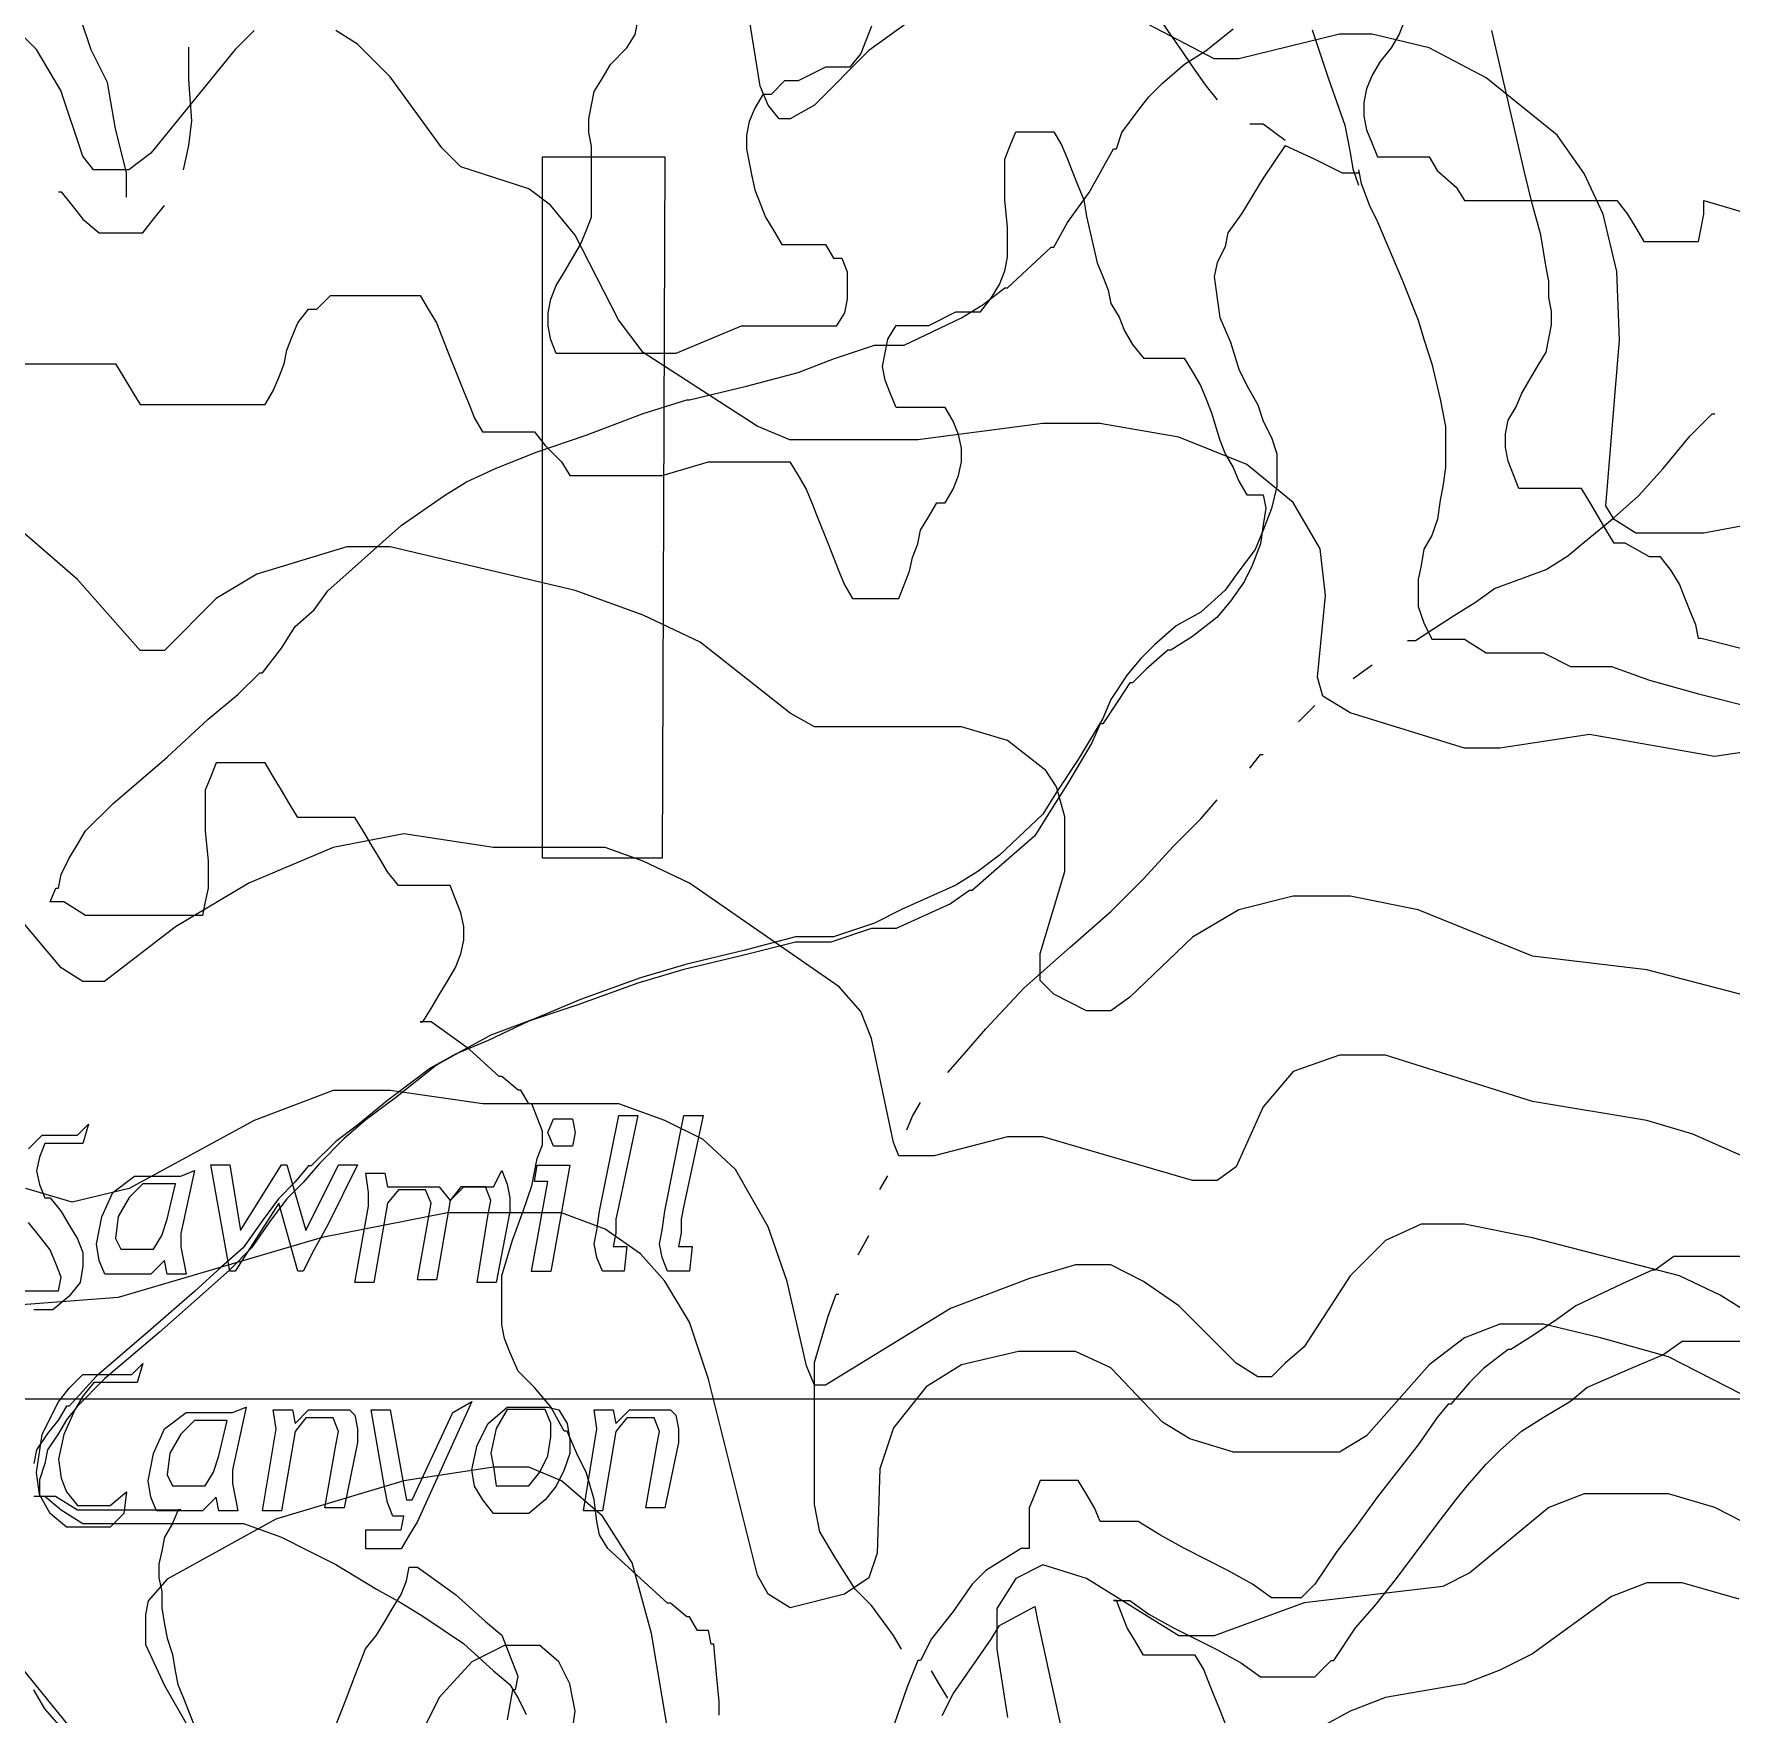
# Model space of a CAD drawing. Extents: x -0.82 to 6.83, y -0.63 to 7.9.
# Drawn here: x 1.908 to 2.237, y 5.6682 to 5.994 of the extents above; entities that cross this region are included whole.
import ezdxf

# ---------------------------------------------------------------- set-up
doc = ezdxf.new("R2010")
doc.units = 0
for name, color, linetype in [('Labels', 7, 'CONTINUOUS'), ('roads', 7, 'CONTINUOUS'), ('topo', 7, 'CONTINUOUS'), ('topo_grid', 7, 'CONTINUOUS'), ('water', 7, 'CONTINUOUS'), ('white', 7, 'CONTINUOUS')]:
    doc.layers.add(name, color=color, linetype=linetype)

msp = doc.modelspace()

# ---------------------------------------------------------------- linework, layer by layer
at = {"layer": 'Labels', "color": 6}
for points in [[(2.022392, 5.754075), (2.019757, 5.754075), (2.018174, 5.754075), (2.017121, 5.756721), (2.016595, 5.759367), (2.017121, 5.762013), (2.017648, 5.765717), (2.021339, 5.784238), (2.025029, 5.784238), (2.021339, 5.766775), (2.020813, 5.764129), (2.020813, 5.761483), (2.020283, 5.758838), (2.021339, 5.758838), (2.022921, 5.758838)], [(2.035046, 5.754075), (2.03241, 5.754075), (2.030828, 5.754075), (2.029775, 5.756721), (2.029248, 5.759367), (2.029775, 5.762013), (2.030301, 5.765717), (2.033991, 5.784238), (2.037682, 5.784238), (2.033991, 5.766775), (2.033465, 5.764129), (2.033465, 5.761483), (2.032938, 5.758838), (2.033994, 5.758838), (2.035576, 5.758838)], [(2.012375, 5.778337), (2.010266, 5.778337), (2.008684, 5.778337), (2.007628, 5.780983), (2.008684, 5.783629), (2.010266, 5.783629), (2.012375, 5.783629), (2.012902, 5.780983)], [(1.964923, 5.763044), (1.962285, 5.758282), (1.960176, 5.754049), (1.959123, 5.754049), (1.955432, 5.767278), (1.946997, 5.754049), (1.945943, 5.754049), (1.942253, 5.774686), (1.945943, 5.774686), (1.948052, 5.761986), (1.95596, 5.774686), (1.957016, 5.774686), (1.960706, 5.761986), (1.967034, 5.774686), (1.970724, 5.774686)], [(2.011847, 5.774633), (2.008157, 5.753996), (2.004466, 5.753996), (2.007629, 5.771458), (2.004994, 5.771458), (2.00552, 5.774633)], [(1.939083, 5.773575), (1.936448, 5.761404), (1.936448, 5.758758), (1.93698, 5.756112), (1.937504, 5.753466), (1.933813, 5.753466), (1.933286, 5.756112), (1.930651, 5.753466), (1.926433, 5.753466), (1.923797, 5.753466), (1.921689, 5.753466), (1.920636, 5.756112), (1.920106, 5.759287), (1.921162, 5.764579), (1.923271, 5.769341), (1.927489, 5.772516), (1.929598, 5.772516), (1.932233, 5.772516), (1.936451, 5.772516)], [(1.924847, 5.758308), (1.927485, 5.758308), (1.929594, 5.758308), (1.931173, 5.758308), (1.932755, 5.760954), (1.933811, 5.764129), (1.935391, 5.771008), (1.934338, 5.771008), (1.931702, 5.771008), (1.929067, 5.771008), (1.926429, 5.768363), (1.92432, 5.764658), (1.923794, 5.760425)], [(1.998666, 5.773575), (1.999722, 5.770929), (2.000248, 5.768283), (2.000248, 5.765637), (1.997613, 5.751879), (1.993921, 5.751879), (1.99603, 5.765108), (1.996556, 5.767754), (1.9955, 5.7704), (1.992865, 5.7704), (1.990756, 5.7704), (1.988648, 5.767754), (1.986013, 5.752408), (1.982322, 5.752408), (1.984957, 5.767225), (1.984957, 5.767225), (1.983904, 5.769871), (1.981269, 5.769871), (1.978631, 5.769871), (1.976522, 5.767225), (1.973887, 5.751879), (1.970196, 5.751879), (1.972834, 5.766696), (1.972834, 5.769341), (1.972307, 5.773046), (1.975997, 5.773046), (1.976524, 5.7704), (1.977579, 5.7704), (1.979162, 5.7704), (1.982852, 5.7704), (1.986543, 5.7704), (1.988651, 5.767754), (1.991287, 5.7704), (1.994451, 5.7704), (1.997086, 5.7704)], [(1.929066, 5.736163), (1.92801, 5.732459), (1.925902, 5.732459), (1.923266, 5.732459), (1.921158, 5.732459), (1.919575, 5.732459), (1.917467, 5.729813), (1.915884, 5.727167), (1.913776, 5.722404), (1.912723, 5.717642), (1.913249, 5.713938), (1.914302, 5.711292), (1.916411, 5.708646), (1.919575, 5.708646), (1.922738, 5.708646), (1.925902, 5.711292), (1.925376, 5.707059), (1.922738, 5.704413), (1.917993, 5.704413), (1.914303, 5.704413), (1.911139, 5.707059), (1.90903, 5.710763), (1.908504, 5.714996), (1.909557, 5.722404), (1.911139, 5.725579), (1.912721, 5.728754), (1.91483, 5.7314), (1.917465, 5.734046), (1.920629, 5.734046), (1.923792, 5.734046), (1.926955, 5.734046)], [(1.992866, 5.728781), (1.982322, 5.705498), (1.98074, 5.702852), (1.979158, 5.700206), (1.975995, 5.700206), (1.972304, 5.700206), (1.972304, 5.70391), (1.975467, 5.70391), (1.977575, 5.70391), (1.979158, 5.70391), (1.979684, 5.706556), (1.978631, 5.706556), (1.977575, 5.706556), (1.976522, 5.709202), (1.975996, 5.711848), (1.973361, 5.727193), (1.977051, 5.727193), (1.979686, 5.712377), (1.980215, 5.709731), (1.981268, 5.709731), (1.989177, 5.726664)], [(1.949105, 5.727723), (1.94647, 5.715552), (1.94647, 5.712906), (1.946996, 5.71026), (1.947523, 5.707614), (1.943832, 5.707614), (1.943305, 5.71026), (1.94067, 5.707614), (1.936448, 5.707614), (1.933813, 5.707614), (1.931704, 5.707614), (1.930648, 5.71026), (1.930122, 5.713435), (1.931175, 5.718727), (1.933284, 5.723489), (1.937502, 5.726664), (1.93961, 5.726664), (1.942251, 5.726664), (1.946469, 5.726664)], [(1.934865, 5.71243), (1.9375, 5.71243), (1.939609, 5.71243), (1.941194, 5.71243), (1.942776, 5.715075), (1.943832, 5.71825), (1.945414, 5.72513), (1.944356, 5.72513), (1.941723, 5.72513), (1.939083, 5.72513), (1.936447, 5.722484), (1.934339, 5.71878), (1.933812, 5.714546)], [(1.970195, 5.726135), (1.970721, 5.723489), (1.970721, 5.720843), (1.968086, 5.708143), (1.964395, 5.708143), (1.966504, 5.720314), (1.967031, 5.72296), (1.965975, 5.725606), (1.96334, 5.725606), (1.960704, 5.725606), (1.958596, 5.72296), (1.95596, 5.707614), (1.952269, 5.707614), (1.954905, 5.723489), (1.954905, 5.723489), (1.954378, 5.727193), (1.958069, 5.727193), (1.958596, 5.724548), (1.958596, 5.724548), (1.961231, 5.727193), (1.965449, 5.727193), (1.967558, 5.727193), (1.96914, 5.727193)], [(2.009738, 5.727193), (2.01132, 5.724548), (2.011847, 5.721373), (2.011847, 5.718727), (2.010794, 5.715552), (2.009211, 5.712377), (2.007103, 5.709731), (2.00394, 5.707085), (2.000249, 5.707085), (1.997085, 5.707085), (1.994976, 5.709731), (1.993394, 5.712377), (1.992867, 5.715552), (1.99392, 5.720314), (1.996029, 5.724548), (1.99972, 5.727723), (2.004465, 5.727723), (2.007628, 5.727723)], [(1.997612, 5.71243), (1.999194, 5.71243), (2.000777, 5.71243), (2.003941, 5.71243), (2.006049, 5.715075), (2.007629, 5.71825), (2.008155, 5.721955), (2.008155, 5.7246), (2.007102, 5.727246), (2.00552, 5.727246), (2.003938, 5.727246), (2.001829, 5.727246), (1.999721, 5.727246), (1.997612, 5.723542), (1.996556, 5.71878), (1.997083, 5.716134)], [(2.03241, 5.726135), (2.032937, 5.723489), (2.032937, 5.720843), (2.030301, 5.708143), (2.02661, 5.708143), (2.028719, 5.720314), (2.029245, 5.72296), (2.028189, 5.725606), (2.025554, 5.725606), (2.022919, 5.725606), (2.02081, 5.72296), (2.018175, 5.707614), (2.014484, 5.707614), (2.017119, 5.723489), (2.017119, 5.723489), (2.016593, 5.727193), (2.020284, 5.727193), (2.02081, 5.724548), (2.02081, 5.724548), (2.023445, 5.727193), (2.027663, 5.727193), (2.029772, 5.727193), (2.031354, 5.727193)]]:
    msp.add_lwpolyline(points, close=True, dxfattribs=at)
for points in [[(1.906917, 5.777782), (1.909552, 5.780428), (1.912716, 5.780428), (1.916407, 5.780428), (1.918521, 5.782544), (1.917465, 5.77884), (1.915883, 5.77884), (1.913774, 5.77884), (1.911666, 5.77884), (1.910083, 5.77884), (1.909028, 5.776194), (1.908501, 5.773548), (1.909028, 5.770903), (1.910083, 5.768257), (1.911136, 5.768257), (1.913245, 5.765611), (1.914827, 5.762965), (1.91641, 5.760319), (1.917463, 5.757673), (1.917463, 5.755028), (1.916936, 5.751853), (1.914827, 5.749207), (1.911663, 5.746561), (1.907973, 5.746561)], [(1.905335, 5.750265), (1.908499, 5.750265), (1.910608, 5.750265), (1.911661, 5.750265), (1.912716, 5.750265), (1.913243, 5.752911), (1.91219, 5.755557), (1.911134, 5.758203), (1.909025, 5.760848), (1.906917, 5.763494)]]:
    msp.add_lwpolyline(points, dxfattribs=at)
at = {"layer": 'roads', "color": 7}
for points in [[(2.123626, 6.001884), (2.124679, 5.999238), (2.127843, 5.994475), (2.130478, 5.990771), (2.132587, 5.987596), (2.135222, 5.983892), (2.137331, 5.981246)], [(2.155787, 5.994819), (2.15895, 5.985294), (2.162114, 5.976299), (2.163167, 5.971007), (2.163693, 5.967832), (2.164749, 5.964657)], [(1.936977, 5.96762), (1.93803, 5.972383), (1.938557, 5.977145), (1.93803, 5.985083), (1.93803, 5.991433)], [(2.143662, 5.97659), (2.144189, 5.97659), (2.146297, 5.97659), (2.150515, 5.973415)], [(2.150515, 5.972356), (2.146297, 5.966006), (2.142079, 5.959127), (2.139444, 5.955423), (2.138917, 5.952777), (2.137335, 5.949602), (2.136809, 5.946956), (2.137335, 5.942723), (2.137862, 5.939019), (2.13997, 5.934256), (2.141553, 5.928965), (2.143135, 5.92579), (2.145244, 5.922085), (2.146297, 5.91891), (2.147879, 5.915735), (2.148934, 5.91256), (2.148934, 5.909915), (2.148934, 5.90621), (2.147879, 5.901977), (2.146297, 5.897744), (2.144714, 5.89404), (2.14155, 5.889806), (2.138915, 5.886102), (2.13417, 5.881869), (2.129425, 5.879223), (2.125207, 5.875519), (2.122569, 5.872873), (2.119934, 5.869698), (2.116771, 5.864935), (2.115189, 5.861231), (2.110444, 5.853294), (2.106226, 5.846944), (2.10359, 5.84271), (2.095154, 5.834773), (2.090936, 5.831598), (2.086718, 5.828952), (2.076174, 5.82419), (2.0709, 5.821544), (2.062992, 5.818898), (2.055606, 5.818898), (2.045588, 5.816252), (2.034516, 5.813606), (2.025553, 5.81096), (2.013954, 5.806727), (2.004991, 5.803023), (1.996555, 5.799848), (1.990755, 5.796673), (1.98601, 5.794027), (1.978101, 5.787677), (1.972302, 5.783444), (1.968084, 5.77974), (1.963339, 5.774977), (1.960175, 5.771273), (1.957012, 5.768098), (1.953848, 5.763865), (1.950157, 5.758573), (1.94594, 5.75434), (1.940666, 5.749577), (1.932231, 5.742169), (1.921686, 5.733173), (1.916414, 5.727881), (1.914305, 5.725235), (1.912723, 5.72259), (1.910611, 5.719415), (1.910085, 5.716769), (1.909032, 5.713594), (1.909032, 5.710419), (1.909032, 5.710419), (1.910085, 5.710419), (1.913249, 5.707773), (1.917467, 5.705127), (1.921157, 5.705127), (1.927484, 5.705127), (1.938029, 5.705127), (1.943302, 5.705127), (1.948574, 5.705127), (1.955956, 5.702481), (1.961228, 5.699835), (1.966501, 5.69719), (1.974409, 5.692427), (1.979154, 5.689781), (1.983372, 5.687135), (1.991281, 5.681844), (1.997081, 5.676552), (2.000244, 5.673906), (2.001826, 5.67126), (2.003408, 5.668085)], [(2.150515, 5.972356), (2.156315, 5.96971), (2.161588, 5.967065), (2.164751, 5.967065)], [(2.164751, 5.96762), (2.16528, 5.964974), (2.166862, 5.960741), (2.168445, 5.957566), (2.17319, 5.946454), (2.176354, 5.938516), (2.177407, 5.934812), (2.178989, 5.930049), (2.180571, 5.92317), (2.181624, 5.917879), (2.181624, 5.915233), (2.181624, 5.912587), (2.181624, 5.909941), (2.181098, 5.906237), (2.180571, 5.903591), (2.180045, 5.899887), (2.178989, 5.896712), (2.177409, 5.894066), (2.176883, 5.890891), (2.176356, 5.888245), (2.176356, 5.885599), (2.176356, 5.882954), (2.176356, 5.882954), (2.177409, 5.879779), (2.178992, 5.876604), (2.179518, 5.876604), (2.180571, 5.876604), (2.181627, 5.876604), (2.185318, 5.876604), (2.189536, 5.873958), (2.194281, 5.873958), (2.197971, 5.873958), (2.200609, 5.873958), (2.205881, 5.871312), (2.210626, 5.871312), (2.21379, 5.871312), (2.221171, 5.868666), (2.230662, 5.86602), (2.241206, 5.863374)], [(1.912723, 5.963387), (1.913249, 5.963387), (1.915358, 5.960741), (1.917467, 5.958095), (1.92063, 5.955449), (1.923268, 5.955449), (1.926958, 5.955449), (1.929067, 5.955449), (1.931175, 5.958095), (1.933284, 5.960741)]]:
    msp.add_lwpolyline(points, dxfattribs=at)
at = {"layer": 'topo', "color": 2}
for points in [[(1.950654, 5.994661), (1.946964, 5.990956), (1.930619, 5.970848), (1.926401, 5.967673), (1.922183, 5.967673), (1.919548, 5.967673), (1.917439, 5.970319), (1.913221, 5.983019), (1.908476, 5.990956), (1.886332, 6.013181)], [(2.251748, 5.900919), (2.231713, 5.897215), (2.225386, 5.897215), (2.218532, 5.897215), (2.214314, 5.89986), (2.212732, 5.902506), (2.215367, 5.93468), (2.214841, 5.947909), (2.212205, 5.959021), (2.208514, 5.966959), (2.203242, 5.974367), (2.189533, 5.98548), (2.178461, 5.9913), (2.167389, 5.993946), (2.161058, 5.993946), (2.14155, 5.989184), (2.136804, 5.989184), (2.112551, 6.001884)], [(2.25172, 5.856548), (2.233794, 5.853902), (2.20954, 5.858136), (2.192141, 5.85549), (2.185287, 5.85549), (2.163138, 5.862369), (2.157866, 5.865544), (2.15681, 5.869248), (2.158393, 5.885123), (2.157339, 5.894119), (2.152066, 5.903115), (2.143103, 5.910523), (2.129922, 5.915815), (2.114632, 5.918461), (2.10356, 5.918461), (2.079306, 5.915286), (2.054526, 5.915286), (2.048199, 5.917931), (2.026055, 5.932219), (2.021309, 5.938569), (2.012874, 5.954973), (2.008128, 5.960794), (2.00391, 5.963969), (1.990729, 5.968202), (1.987039, 5.971906), (1.977016, 5.985665), (1.970689, 5.992015), (1.966472, 5.994661)], [(2.077226, 5.996063), (2.069844, 5.990771), (2.059299, 5.980188), (2.054554, 5.977542), (2.052445, 5.977542), (2.050336, 5.980188), (2.048754, 5.983892), (2.046645, 5.997121)], [(2.244895, 5.806171), (2.220641, 5.812521), (2.198497, 5.815167), (2.176353, 5.824163), (2.163167, 5.826809), (2.152095, 5.826809), (2.14155, 5.824163), (2.132587, 5.818871), (2.12046, 5.80723), (2.11677, 5.804584), (2.112025, 5.804584), (2.105698, 5.807759), (2.10306, 5.810405), (2.10306, 5.815696), (2.107806, 5.831571), (2.107806, 5.842155), (2.106224, 5.847976), (2.104115, 5.851151), (2.096733, 5.856971), (2.08777, 5.859617), (2.065626, 5.859617), (2.059299, 5.859617), (2.054554, 5.862263), (2.037155, 5.876021), (2.026083, 5.881313), (2.012902, 5.886076), (1.977044, 5.894542), (1.96861, 5.894542), (1.951209, 5.889251), (1.943301, 5.884488), (1.933283, 5.874434), (1.928538, 5.874434), (1.916411, 5.888192), (1.897431, 5.904596)], [(2.260697, 5.766881), (2.22959, 5.780639), (2.220626, 5.783285), (2.198482, 5.786989), (2.170006, 5.795985), (2.161059, 5.795985), (2.152096, 5.79281), (2.146296, 5.785931), (2.141023, 5.774289), (2.137333, 5.771643), (2.132588, 5.771643), (2.103589, 5.78011), (2.096735, 5.78011), (2.082499, 5.776406), (2.078281, 5.776406), (2.075646, 5.776406), (2.074593, 5.779052), (2.070375, 5.79916), (2.068266, 5.804452), (2.064048, 5.809214), (2.035049, 5.829323), (2.026086, 5.833556), (2.018705, 5.836202), (1.997086, 5.836202), (1.979686, 5.838848), (1.965974, 5.836202), (1.949629, 5.829323), (1.935393, 5.820856), (1.921685, 5.810273), (1.917467, 5.810273), (1.913249, 5.812918), (1.904813, 5.822973)], [(2.251749, 5.738861), (2.234877, 5.749445), (2.226968, 5.753149), (2.198497, 5.760557), (2.185316, 5.763203), (2.17688, 5.763203), (2.170021, 5.760028), (2.163167, 5.753149), (2.154204, 5.739391), (2.150513, 5.736216), (2.147878, 5.73357), (2.145242, 5.73357), (2.141024, 5.736216), (2.129953, 5.747328), (2.123099, 5.752091), (2.116772, 5.755266), (2.109918, 5.755266), (2.100954, 5.75262), (2.085664, 5.746799), (2.061411, 5.731982), (2.059302, 5.731982), (2.05772, 5.735686), (2.054029, 5.752091), (2.050339, 5.762674), (2.044012, 5.773786), (2.037685, 5.779607), (2.030303, 5.783311), (2.02134, 5.786486), (2.012904, 5.786486), (1.994978, 5.786486), (1.977047, 5.789132), (1.965975, 5.789132), (1.950685, 5.783311), (1.926432, 5.770082), (1.915359, 5.767436), (1.906396, 5.770082)], [(2.255967, 5.721584), (2.224859, 5.737459), (2.211678, 5.741163), (2.200606, 5.743809), (2.19217, 5.743809), (2.185316, 5.741163), (2.178462, 5.735872), (2.166331, 5.722113), (2.161058, 5.718938), (2.154204, 5.718938), (2.140496, 5.718938), (2.13206, 5.721584), (2.126787, 5.724759), (2.11677, 5.735343), (2.109915, 5.738518), (2.098843, 5.738518), (2.087771, 5.735872), (2.080917, 5.731638), (2.07459, 5.723701), (2.071955, 5.715763), (2.071428, 5.699359), (2.069846, 5.694597), (2.065101, 5.691422), (2.054556, 5.688776), (2.050338, 5.691422), (2.048229, 5.695126), (2.038738, 5.733094), (2.035048, 5.744206), (2.030302, 5.752144), (2.025557, 5.757435), (2.018703, 5.762198), (2.010267, 5.765373), (2.001831, 5.765373), (1.988123, 5.765373), (1.963865, 5.76061), (1.924322, 5.748969), (1.882669, 5.745794)], [(2.032938, 5.652687), (2.027666, 5.683775), (2.023975, 5.697534), (2.018175, 5.706529), (2.010267, 5.713409), (2.00394, 5.716054), (1.997086, 5.716054), (1.979686, 5.713409), (1.954901, 5.706), (1.933812, 5.694359), (1.930121, 5.690125), (1.929595, 5.687479), (1.929595, 5.681659), (1.933286, 5.673721), (1.947521, 5.64885)], [(2.260712, 5.694491), (2.233823, 5.708249), (2.22486, 5.710895), (2.216424, 5.710895), (2.208515, 5.710895), (2.201661, 5.708249), (2.186371, 5.695549), (2.181099, 5.692903), (2.154205, 5.689728), (2.136806, 5.683378), (2.129951, 5.683378), (2.112025, 5.694491), (2.103589, 5.697137), (2.098317, 5.694491), (2.094626, 5.68867), (2.094626, 5.680733), (2.096735, 5.667503)], [(2.238567, 5.690469), (2.227495, 5.693644), (2.220641, 5.693644), (2.213787, 5.690998), (2.198496, 5.679886), (2.192169, 5.676711), (2.185315, 5.674065), (2.170021, 5.671419), (2.163171, 5.668773), (2.158421, 5.666128)], [(1.895325, 5.689702), (1.922742, 5.655941)], [(2.010268, 5.650253), (2.012903, 5.668773), (2.011847, 5.674065), (2.009738, 5.678298), (2.006049, 5.681473), (1.999193, 5.681473), (1.992866, 5.678298), (1.986539, 5.671419), (1.982317, 5.662953)]]:
    msp.add_lwpolyline(points, dxfattribs=at)
at = {"layer": 'topo_grid', "color": 7}
msp.add_lwpolyline([(1.598476, 5.72931), (1.635914, 5.72931), (1.672822, 5.72931), (1.710256, 5.72931), (1.747163, 5.72931), (1.784598, 5.72931), (1.822032, 5.72931), (1.858944, 5.72931), (1.896378, 5.72931), (1.933285, 5.72931), (1.97072, 5.72931), (2.007627, 5.72931), (2.045066, 5.72931), (2.0825, 5.72931), (2.119407, 5.72931), (2.156842, 5.72931), (2.193749, 5.72931), (2.231187, 5.72931), (2.268622, 5.72931)], dxfattribs=at)
at = {"layer": 'water', "color": 4}
for points in [[(1.925903, 5.962355), (1.925903, 5.967118), (1.923794, 5.975584), (1.922212, 5.98458), (1.919048, 5.99093), (1.91483, 6.00363), (1.911667, 6.012097), (1.910611, 6.015801)], [(2.174242, 5.876392), (2.175824, 5.876392), (2.183205, 5.881154), (2.187423, 5.8838), (2.191114, 5.886446), (2.201132, 5.89015), (2.20535, 5.892796), (2.208513, 5.895442), (2.214313, 5.900204), (2.219058, 5.904438), (2.223803, 5.909729), (2.229076, 5.916079), (2.233294, 5.920313), (2.233821, 5.920313)], [(2.163697, 5.86901), (2.167388, 5.871656)], [(2.153152, 5.86057), (2.156315, 5.863745)], [(2.143661, 5.851627), (2.14577, 5.854273), (2.146299, 5.854273)], [(2.085136, 5.792572), (2.088827, 5.796805), (2.092517, 5.801039), (2.099899, 5.808976), (2.108862, 5.816914), (2.116771, 5.823793), (2.123098, 5.830143), (2.128897, 5.836493), (2.13417, 5.841784), (2.137333, 5.845489)], [(2.077227, 5.781486), (2.07828, 5.784132), (2.079862, 5.786778)], [(2.071954, 5.769897), (2.071954, 5.769897), (2.073536, 5.772543)], [(2.067736, 5.75725), (2.069845, 5.760954), (2.069845, 5.760954)], [(2.076172, 5.680785), (2.07459, 5.683431), (2.070372, 5.689252), (2.067208, 5.692427), (2.063517, 5.698248), (2.060354, 5.70354), (2.059301, 5.708831), (2.059301, 5.71571), (2.059301, 5.724706), (2.059301, 5.730527), (2.059301, 5.736348), (2.061936, 5.745344), (2.063516, 5.749577), (2.064042, 5.749577)], [(2.085136, 5.671287), (2.083554, 5.673933), (2.081972, 5.676579)]]:
    msp.add_lwpolyline(points, dxfattribs=at)
at = {"layer": 'white', "color": 7}
for points in [[(2.040844, 5.66798), (2.040844, 5.670625), (2.040317, 5.675917), (2.040317, 5.675917), (2.039791, 5.681738), (2.039791, 5.681738), (2.039791, 5.681738), (2.039791, 5.681738), (2.039264, 5.681738), (2.038738, 5.684384), (2.038211, 5.684384), (2.038211, 5.684384), (2.037156, 5.684384), (2.036629, 5.684384), (2.035047, 5.68703), (2.03452, 5.68703), (2.03452, 5.68703), (2.031357, 5.689675), (2.030831, 5.689675), (2.025558, 5.694438), (2.025558, 5.694438), (2.019227, 5.700259), (2.017645, 5.702905), (2.017645, 5.702905), (2.017118, 5.70555), (2.016591, 5.709784), (2.016591, 5.709784), (2.015009, 5.715075), (2.015009, 5.715075), (2.01343, 5.71825), (2.011318, 5.723013), (2.010792, 5.723013), (2.008157, 5.727775), (2.004994, 5.73148), (2.004994, 5.73148), (2.00183, 5.734655), (2.00025, 5.738359), (1.999194, 5.741005), (1.998668, 5.74365), (1.998668, 5.746296), (1.998668, 5.748942), (1.998668, 5.748942), (1.998668, 5.753175), (2.000777, 5.760055), (2.002885, 5.765875), (2.004467, 5.770638), (2.004467, 5.770638), (2.00552, 5.77593), (2.006576, 5.778575), (2.006576, 5.778575), (2.006576, 5.778575), (2.006576, 5.778575), (2.006576, 5.778575), (2.006576, 5.781221), (2.00552, 5.783867), (2.00552, 5.783867), (2.004467, 5.786513), (2.003941, 5.786513), (2.002359, 5.789159), (2.002359, 5.789159), (2.001832, 5.789159), (1.998668, 5.791805), (1.998142, 5.791805), (1.992343, 5.797096), (1.984961, 5.802388), (1.984434, 5.802388), (1.982852, 5.802388), (1.983381, 5.802388), (1.984961, 5.805034), (1.986543, 5.80768), (1.988125, 5.810325), (1.989707, 5.812971), (1.99076, 5.815617), (1.991287, 5.818263), (1.991287, 5.820909), (1.99076, 5.823555), (1.989707, 5.8262), (1.988652, 5.828846), (1.98707, 5.828846), (1.984961, 5.828846), (1.982852, 5.828846), (1.980743, 5.828846), (1.978635, 5.828846), (1.976526, 5.831492), (1.974944, 5.834138), (1.973361, 5.836784), (1.971779, 5.83943), (1.970197, 5.842075), (1.968088, 5.842075), (1.96545, 5.842075), (1.963342, 5.842075), (1.961233, 5.842075), (1.959124, 5.842075), (1.957542, 5.844721), (1.95596, 5.847367), (1.954378, 5.850013), (1.952795, 5.852659), (1.951213, 5.852659), (1.949104, 5.852659), (1.946996, 5.852659), (1.945414, 5.852659), (1.943305, 5.852659), (1.942252, 5.850013), (1.941196, 5.847367), (1.941196, 5.844721), (1.941196, 5.842075), (1.941196, 5.83943), (1.941723, 5.833609), (1.941723, 5.830963), (1.941723, 5.828317), (1.941196, 5.825671), (1.94067, 5.823025), (1.938034, 5.823025), (1.937508, 5.823025), (1.92749, 5.823025), (1.92169, 5.823025), (1.918, 5.823025), (1.913782, 5.825671), (1.911144, 5.825671), (1.911144, 5.825671), (1.9122, 5.828317), (1.912726, 5.828317), (1.913253, 5.830963), (1.914835, 5.834138), (1.916417, 5.836784), (1.917999, 5.83943), (1.923272, 5.844721), (1.933817, 5.853717), (1.941725, 5.861125), (1.947525, 5.865888), (1.951743, 5.870121), (1.95227, 5.870121), (1.955961, 5.874884), (1.958596, 5.879117), (1.962287, 5.882292), (1.964922, 5.885996), (1.969667, 5.89023), (1.973885, 5.893934), (1.979158, 5.898696), (1.987593, 5.904517), (1.991811, 5.907163), (1.997611, 5.909809), (1.997611, 5.909809), (2.00552, 5.912984), (2.01501, 5.916159), (2.026087, 5.920392), (2.034523, 5.923038), (2.03505, 5.923038), (2.046122, 5.925684), (2.05614, 5.92833), (2.062994, 5.930975), (2.070902, 5.933621), (2.071423, 5.933621), (2.076696, 5.933621), (2.087768, 5.938913), (2.091986, 5.941559), (2.096204, 5.944734), (2.096731, 5.944734), (2.105167, 5.952671), (2.105167, 5.952671), (2.105693, 5.952671), (2.108328, 5.957434), (2.112546, 5.963255), (2.117292, 5.971721), (2.117819, 5.971721), (2.118872, 5.974896), (2.122036, 5.97913), (2.122036, 5.97913), (2.124145, 5.981775), (2.126783, 5.984421), (2.131001, 5.988125), (2.135219, 5.990771), (2.140491, 5.995005)], [(2.070372, 5.995507), (2.069319, 5.992861), (2.068263, 5.990216), (2.066155, 5.98757), (2.063519, 5.98757), (2.061411, 5.98757), (2.056138, 5.984924), (2.053503, 5.984924), (2.050865, 5.982278), (2.049283, 5.982278), (2.047701, 5.979632), (2.046645, 5.976986), (2.046119, 5.974341), (2.046119, 5.971695), (2.046645, 5.969049), (2.047174, 5.966403), (2.047701, 5.963757), (2.048754, 5.961111), (2.04981, 5.958466), (2.051392, 5.95582), (2.052974, 5.953174), (2.055083, 5.953174), (2.057192, 5.953174), (2.0593, 5.953174), (2.061409, 5.953174), (2.062991, 5.950528), (2.064573, 5.950528), (2.065629, 5.947882), (2.065629, 5.945236), (2.065629, 5.942591), (2.065103, 5.939945), (2.06352, 5.937299), (2.061938, 5.937299), (2.059303, 5.937299), (2.056668, 5.937299), (2.054032, 5.937299), (2.050868, 5.937299), (2.04507, 5.937299), (2.038742, 5.934653), (2.032415, 5.932007), (2.026088, 5.932007), (2.022925, 5.932007), (2.019761, 5.932007), (2.017126, 5.932007), (2.014488, 5.932007), (2.01238, 5.932007), (2.010271, 5.932007), (2.009218, 5.932007), (2.008162, 5.934653), (2.007636, 5.937299), (2.007636, 5.939945), (2.008162, 5.942591), (2.009218, 5.945236), (2.0108, 5.947882), (2.012382, 5.950528), (2.013964, 5.953174), (2.01502, 5.95582), (2.016073, 5.958466), (2.016073, 5.961111), (2.016073, 5.963757), (2.016073, 5.966403), (2.016073, 5.972224), (2.015547, 5.97487), (2.015547, 5.977516), (2.016073, 5.980161), (2.0166, 5.982807), (2.018182, 5.985453), (2.019764, 5.988099), (2.022927, 5.991274), (2.024509, 5.99392), (2.025036, 5.996566)], [(2.173709, 5.996592), (2.172653, 5.993946), (2.171071, 5.9913), (2.168962, 5.988655), (2.16738, 5.986009), (2.166324, 5.983363), (2.165798, 5.980717), (2.165798, 5.978071), (2.166324, 5.975425), (2.16738, 5.97278), (2.168433, 5.970134), (2.170015, 5.970134), (2.172124, 5.970134), (2.174233, 5.970134), (2.176342, 5.970134), (2.17845, 5.970134), (2.180033, 5.967488), (2.183723, 5.964313), (2.185305, 5.961667), (2.187414, 5.961667), (2.189522, 5.961667), (2.191631, 5.961667), (2.194795, 5.961667), (2.19743, 5.961667), (2.202702, 5.961667), (2.205866, 5.961667), (2.208501, 5.961667), (2.211137, 5.961667), (2.213251, 5.961667), (2.21483, 5.961667), (2.216939, 5.959021), (2.218521, 5.956375), (2.220103, 5.95373), (2.221683, 5.95373), (2.223792, 5.95373), (2.225374, 5.95373), (2.227483, 5.95373), (2.229065, 5.95373), (2.230647, 5.95373), (2.231174, 5.956375), (2.2317, 5.959021), (2.2317, 5.961667), (2.240663, 5.959021)], [(2.241733, 5.87409), (2.231188, 5.876736), (2.230662, 5.876736), (2.230135, 5.879382), (2.229082, 5.882028), (2.228026, 5.884673), (2.226973, 5.887319), (2.225391, 5.889965), (2.223282, 5.892611), (2.221174, 5.892611), (2.216429, 5.895257), (2.21432, 5.895257), (2.212738, 5.897903), (2.211156, 5.900548), (2.209576, 5.903194), (2.207994, 5.90584), (2.205885, 5.90584), (2.203776, 5.90584), (2.201668, 5.90584), (2.199554, 5.90584), (2.19745, 5.90584), (2.195868, 5.90584), (2.19481, 5.908486), (2.193757, 5.911132), (2.19323, 5.913778), (2.19323, 5.916423), (2.193757, 5.919069), (2.195339, 5.921715), (2.196397, 5.924361), (2.197979, 5.927007), (2.199556, 5.929653), (2.201144, 5.932298), (2.20167, 5.934944), (2.202197, 5.93759), (2.202197, 5.940236), (2.20167, 5.942882), (2.20167, 5.946057), (2.201144, 5.948703), (2.200086, 5.955053), (2.198503, 5.960873), (2.196926, 5.967223), (2.190594, 5.994634)], [(1.905868, 5.930049), (1.911668, 5.930049), (1.914304, 5.930049), (1.916939, 5.930049), (1.919577, 5.930049), (1.921685, 5.930049), (1.923794, 5.930049), (1.925376, 5.927404), (1.926959, 5.924758), (1.928541, 5.922112), (1.93065, 5.922112), (1.932758, 5.922112), (1.935393, 5.922112), (1.937502, 5.922112), (1.940666, 5.922112), (1.943301, 5.922112), (1.945937, 5.922112), (1.948572, 5.922112), (1.950681, 5.922112), (1.952789, 5.922112), (1.954372, 5.924758), (1.955425, 5.927404), (1.95648, 5.930049), (1.957007, 5.932695), (1.95806, 5.935341), (1.959115, 5.937987), (1.961224, 5.940633), (1.962806, 5.940633), (1.965442, 5.943279), (1.968077, 5.943279), (1.970712, 5.943279), (1.973347, 5.943279), (1.975985, 5.943279), (1.978621, 5.943279), (1.980729, 5.943279), (1.982838, 5.943279), (1.98442, 5.940633), (1.986002, 5.937987), (1.987058, 5.935341), (1.988111, 5.932695), (1.99022, 5.927404), (1.991278, 5.924758), (1.992334, 5.922112), (1.993387, 5.919466), (1.994964, 5.91682), (1.997078, 5.91682), (1.999187, 5.91682), (2.003405, 5.91682), (2.004987, 5.91682), (2.007096, 5.914174), (2.010259, 5.910999), (2.011841, 5.908354), (2.01395, 5.908354), (2.016058, 5.908354), (2.018167, 5.908354), (2.020802, 5.908354), (2.023965, 5.908354), (2.026603, 5.908354), (2.029766, 5.908354), (2.038729, 5.910999), (2.041893, 5.910999), (2.044528, 5.910999), (2.047691, 5.910999), (2.050329, 5.910999), (2.052438, 5.910999), (2.054546, 5.910999), (2.056129, 5.908354), (2.057711, 5.905708), (2.058767, 5.903062), (2.05982, 5.900416), (2.061928, 5.895124), (2.062984, 5.892479), (2.064037, 5.889833), (2.06509, 5.887187), (2.066672, 5.884541), (2.068781, 5.884541), (2.070363, 5.884541), (2.072472, 5.884541), (2.074054, 5.884541), (2.075636, 5.884541), (2.076692, 5.887187), (2.077745, 5.889833), (2.078272, 5.892479), (2.079327, 5.895124), (2.079854, 5.89777), (2.081436, 5.900416), (2.083018, 5.903062), (2.0846, 5.903062), (2.086183, 5.905708), (2.087236, 5.908354), (2.087765, 5.910999), (2.087765, 5.913645), (2.087236, 5.916291), (2.086183, 5.918937), (2.0846, 5.921583), (2.083018, 5.921583), (2.08091, 5.921583), (2.078801, 5.921583), (2.077219, 5.921583), (2.07511, 5.921583), (2.074054, 5.924229), (2.073001, 5.926874), (2.072475, 5.92952), (2.073001, 5.932166), (2.073528, 5.934812), (2.07511, 5.937458), (2.076692, 5.937458), (2.078801, 5.937458), (2.081439, 5.937458), (2.086711, 5.940104), (2.089346, 5.940104), (2.091455, 5.940104), (2.093563, 5.942749), (2.095145, 5.945395), (2.096199, 5.948041), (2.096728, 5.950687), (2.096728, 5.953333), (2.096728, 5.956508), (2.096199, 5.961799), (2.096199, 5.964445), (2.096199, 5.967091), (2.096199, 5.969737), (2.097254, 5.972383), (2.098307, 5.975029), (2.099889, 5.975029), (2.101998, 5.975029), (2.104107, 5.975029), (2.105689, 5.975029), (2.107271, 5.972383), (2.108324, 5.969737), (2.10938, 5.967091), (2.110433, 5.964445), (2.111489, 5.961799), (2.112015, 5.958624), (2.114124, 5.949629), (2.115177, 5.946983), (2.116233, 5.944337), (2.116759, 5.941691), (2.118339, 5.939045), (2.119395, 5.936399), (2.120977, 5.933754), (2.123085, 5.931108), (2.124665, 5.931108), (2.127303, 5.931108), (2.128882, 5.931108), (2.130991, 5.931108), (2.132573, 5.928462), (2.134156, 5.925816), (2.135209, 5.92317), (2.136264, 5.920524), (2.137847, 5.915233), (2.138902, 5.912587), (2.140484, 5.909941), (2.141537, 5.907295), (2.14312, 5.904649), (2.144702, 5.904649), (2.146281, 5.904649), (2.146281, 5.904649), (2.146808, 5.902004), (2.146281, 5.898829), (2.145755, 5.895124), (2.144173, 5.890891), (2.142591, 5.887716), (2.139955, 5.884012), (2.139955, 5.884012), (2.137317, 5.880837), (2.132572, 5.877133), (2.128354, 5.874487), (2.127828, 5.874487), (2.12361, 5.870783), (2.120975, 5.868137), (2.120448, 5.868137), (2.118339, 5.864962), (2.115175, 5.860199), (2.114649, 5.860199), (2.113066, 5.856495), (2.108321, 5.848558), (2.104632, 5.842737), (2.101994, 5.838504), (2.093558, 5.831095), (2.089868, 5.82792), (2.089341, 5.82792), (2.08565, 5.825274), (2.075105, 5.820512), (2.07036, 5.820512), (2.062451, 5.817866), (2.055597, 5.817866), (2.045052, 5.81522), (2.03398, 5.812574), (2.025017, 5.809929), (2.013417, 5.805695), (2.003927, 5.80252), (1.996018, 5.798816), (1.989687, 5.79617), (1.989687, 5.79617), (1.984942, 5.793524), (1.976506, 5.787174), (1.970706, 5.782412), (1.966488, 5.779237), (1.966488, 5.779237), (1.961743, 5.774474), (1.961217, 5.774474), (1.958582, 5.771299), (1.958582, 5.771299), (1.955418, 5.768124), (1.952255, 5.763891), (1.948564, 5.758599), (1.944346, 5.754895), (1.939074, 5.750133), (1.930638, 5.742724), (1.920093, 5.733729), (1.91482, 5.727908), (1.914293, 5.727908), (1.912711, 5.725262), (1.910602, 5.722616), (1.910602, 5.722616), (1.908491, 5.719441), (1.908491, 5.719441), (1.908491, 5.719441), (1.907964, 5.716795)], [(2.241198, 5.75688), (2.235398, 5.75688), (2.230126, 5.75688), (2.226435, 5.75688), (2.225908, 5.75688), (2.222217, 5.754234), (2.221691, 5.754234), (2.215892, 5.751588), (2.206924, 5.747355), (2.203233, 5.744709), (2.198488, 5.741534), (2.19427, 5.738888), (2.193743, 5.738888), (2.188998, 5.735184), (2.186363, 5.732538), (2.186363, 5.732538), (2.182672, 5.728305), (2.182146, 5.728305), (2.180037, 5.725659), (2.176346, 5.720367), (2.168437, 5.710313), (2.164219, 5.704492), (2.160529, 5.69973), (2.156311, 5.69338), (2.153673, 5.690734), (2.153142, 5.690734), (2.15156, 5.690734), (2.150504, 5.690734), (2.149978, 5.690734), (2.147869, 5.690734), (2.144178, 5.69338), (2.139433, 5.696025), (2.130997, 5.700259), (2.126252, 5.702905), (2.122034, 5.70555), (2.121507, 5.70555), (2.120981, 5.70555), (2.118872, 5.70555), (2.115708, 5.70555), (2.115181, 5.70555), (2.114654, 5.70555), (2.114654, 5.70555), (2.113601, 5.708196), (2.112019, 5.710842), (2.110437, 5.713488), (2.108854, 5.713488), (2.106746, 5.713488), (2.105163, 5.713488), (2.103055, 5.713488), (2.101999, 5.710842), (2.100946, 5.708196), (2.100946, 5.70555), (2.100946, 5.702905), (2.100946, 5.700259), (2.099364, 5.700259), (2.09251, 5.696025), (2.09251, 5.696025), (2.089874, 5.69338), (2.089874, 5.69338), (2.086183, 5.688088), (2.081966, 5.682796), (2.081966, 5.682796), (2.079857, 5.678563), (2.07933, 5.678563), (2.077222, 5.673271), (2.073004, 5.6611)], [(2.138904, 5.666392), (2.137851, 5.669038), (2.136795, 5.671684), (2.135742, 5.67433), (2.134686, 5.676975), (2.133107, 5.679621), (2.130998, 5.679621), (2.128889, 5.679621), (2.12678, 5.679621), (2.124672, 5.679621), (2.123089, 5.679621), (2.121507, 5.682267), (2.119928, 5.684913), (2.118872, 5.687559), (2.117819, 5.690205), (2.117292, 5.690205), (2.118345, 5.690205), (2.120454, 5.690205), (2.124145, 5.687559), (2.12889, 5.684913), (2.12889, 5.684913), (2.137326, 5.68068), (2.142071, 5.678034), (2.145762, 5.675388), (2.146289, 5.675388), (2.146289, 5.675388), (2.148924, 5.675388), (2.150506, 5.675388), (2.151033, 5.675388), (2.151559, 5.675388), (2.152086, 5.675388), (2.152612, 5.675388), (2.154194, 5.675388), (2.154194, 5.675388), (2.154721, 5.675388), (2.155774, 5.675388), (2.1563, 5.675388), (2.1563, 5.675388), (2.159464, 5.678563), (2.15999, 5.678563), (2.164208, 5.684913), (2.167899, 5.689146), (2.167899, 5.689146), (2.172117, 5.694438), (2.180025, 5.705021), (2.183716, 5.709784), (2.185825, 5.71243), (2.189516, 5.716663), (2.192151, 5.719309), (2.196369, 5.723013), (2.200587, 5.725659), (2.205859, 5.728834), (2.209027, 5.73148), (2.217463, 5.735184), (2.22379, 5.73783), (2.227481, 5.740475), (2.230644, 5.740475), (2.235917, 5.740475), (2.241189, 5.740475)], [(1.907962, 5.710445), (1.909544, 5.710445), (1.912179, 5.710445), (1.916397, 5.707799), (1.916924, 5.707799), (1.916924, 5.707799), (1.921142, 5.707799), (1.927469, 5.707799), (1.936432, 5.707799), (1.935905, 5.707799), (1.934849, 5.705154), (1.93327, 5.702508), (1.932741, 5.699862), (1.932214, 5.697216), (1.932214, 5.69457), (1.932741, 5.691924), (1.932741, 5.688749), (1.93327, 5.685574), (1.933796, 5.682929), (1.934849, 5.679754), (1.935376, 5.676579), (1.935903, 5.673933), (1.936958, 5.671287), (1.938011, 5.668641), (1.939067, 5.665995)], [(1.966483, 5.665995), (1.967539, 5.668641), (1.968592, 5.671287), (1.970174, 5.67552), (1.97123, 5.678166), (1.972283, 5.680812), (1.974391, 5.683458), (1.975974, 5.686104), (1.977556, 5.688749), (1.979138, 5.691395), (1.980194, 5.694041), (1.98072, 5.696687), (1.98072, 5.696687), (1.982303, 5.696687), (1.989683, 5.691395), (1.995488, 5.686104), (1.998651, 5.683458), (1.999704, 5.680812), (2.00076, 5.678166), (2.001813, 5.67552), (2.001813, 5.67552), (2.001287, 5.672874), (2.00076, 5.672874), (1.999707, 5.667054)], [(2.084068, 5.667874), (2.086177, 5.672107), (2.089868, 5.677399), (2.093558, 5.68269), (2.09514, 5.685336), (2.101994, 5.68904), (2.101994, 5.68904), (2.102521, 5.686395), (2.104629, 5.67687), (2.112011, 5.643109)], [(1.914285, 5.664408), (1.910067, 5.66917), (1.907959, 5.672874)]]:
    msp.add_lwpolyline(points, dxfattribs=at)
msp.add_lwpolyline([(2.030301, 5.970187), (2.029775, 5.834164), (2.006575, 5.834164), (2.006575, 5.970187), (2.030301, 5.970187)], close=True, dxfattribs=at)

doc.saveas('drawing.dxf')
